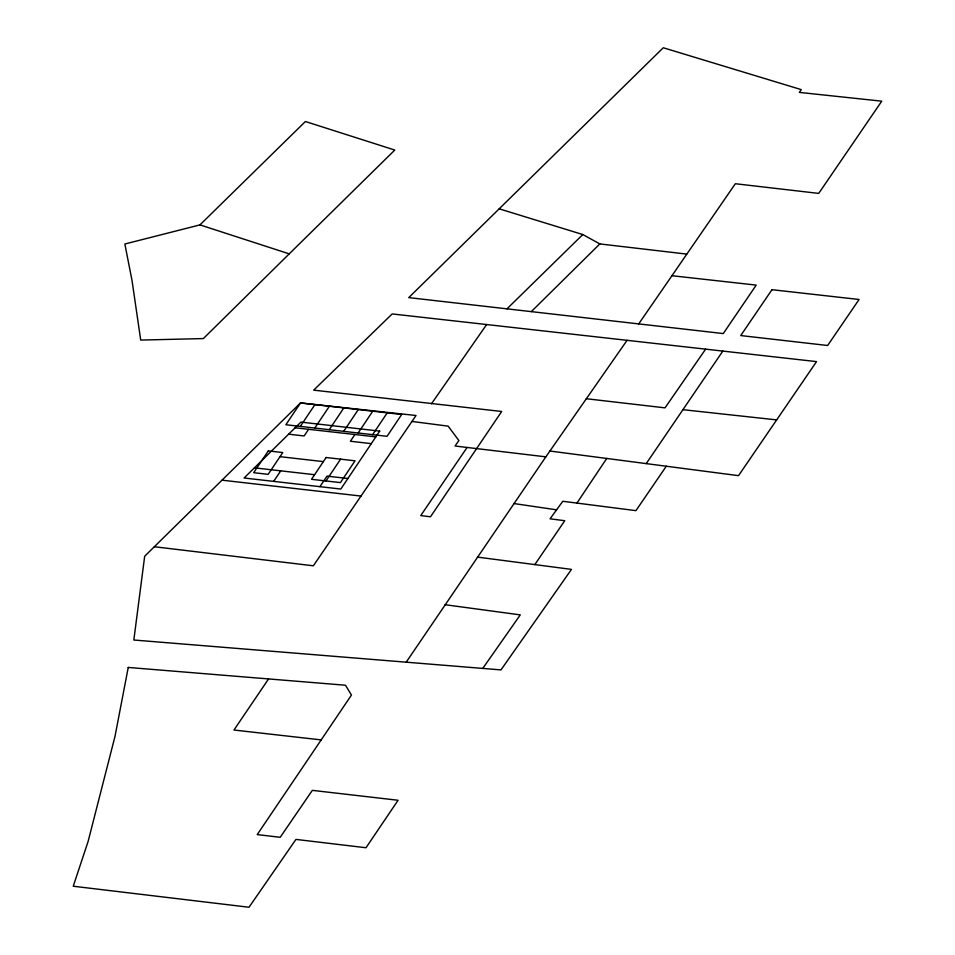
<?xml version="1.0" encoding="UTF-8"?>
<svg xmlns="http://www.w3.org/2000/svg" width="955" height="955" viewBox="0 0 955 955"><rect width="100%" height="100%" fill="white"/><g stroke="black" fill="none" stroke-linecap="round" stroke-linejoin="round"><path stroke-width="1.43" d="M534.812 564.596L564.751 520.714L550.056 518.816L562.805 501.28L576.939 503.082L606.735 458.46M300.324 426.396L314.947 404.598M273.655 481.38L280.734 470.839M308.608 429.308L304.144 435.958L288.625 434.179M314.78 428.043L329.403 406.245M329.236 429.69L343.86 407.904M343.681 431.35L358.316 409.552M319.913 486.668L326.992 476.115L347.895 478.515M354.914 434.513L350.389 441.246L371.304 443.633M325.965 480.95L340.589 459.152M358.137 432.997L372.76 411.199M372.593 434.656L387.217 412.858M268.57 678.933L233.963 730.026L321.19 739.898M406.197 662.185L545.842 456.848L627.065 340.326M467.091 447.453L420.749 515.569L430.502 516.786L501.685 411.486L313.682 390.141L392.183 313.932L816.537 361.611L738.513 475.662L549.901 451.035M646.225 463.617L722.828 351.082M666.303 466.231L635.935 510.65L576.939 503.082M638.716 323.9L735.35 183.73L818.71 193.399L881.752 101.17L799.323 92.396L801.269 89.627L663.271 47.75L408.752 297.614L723.281 333.57L756.217 285.103L671.926 275.709M705.626 349.16L665.014 407.857L586.346 398.736M431.445 403.81L486.632 324.557M482.752 668.416L520.284 614.889L445.114 604.718M289.234 253.863L203.355 338.571L140.707 340.076L132.005 280.388L124.854 244.014L199.953 224.891L305.409 121.512L394.785 150.054L289.234 253.863L199.953 224.891M531.302 311.628L599.836 243.931L686.824 254.102M506.986 308.847L582.813 234.548L599.836 243.931M682.932 409.683L776.666 419.89M295.119 427.792L375.852 436.865M280.006 456.669L323.375 461.623M254.424 467.831L314.589 474.707M222.002 480.174L361.002 496.063M545.842 456.848L455.022 446.021L458.877 440.553L448.158 426.145L411.987 421.442M154.352 546.738L313.347 565.802L416.034 415.497L300.503 402.938L144.683 556.24L133.831 640.017L500.981 669.897L571.46 569.383L477.369 557.087M513.945 503.548L556.598 509.827M499.202 208.823L582.813 234.548M128.245 667.438L115.03 736.245L88.099 841.486L73.249 886.228L249.016 907.25L295.954 839.409L366.004 847.742L398.068 800.266L312.345 790.358L280.209 837.296L257.217 834.598L351.464 695.073L345.507 685.236L128.245 667.438M268.319 450.891L253.696 472.689L268.152 474.349L282.776 452.551L268.319 450.891M300.503 402.938L285.867 424.736L387.05 436.304L401.673 414.506L300.503 402.938M326.132 457.505L311.509 479.303L340.41 482.609L355.045 460.811L326.132 457.505M379.708 431.111L340.816 489.056L244.086 478.001L300.909 422.098L379.708 431.111M771.974 289.699L740.734 335.563L827.639 345.495L859.082 299.488L771.974 289.699"/></g></svg>
